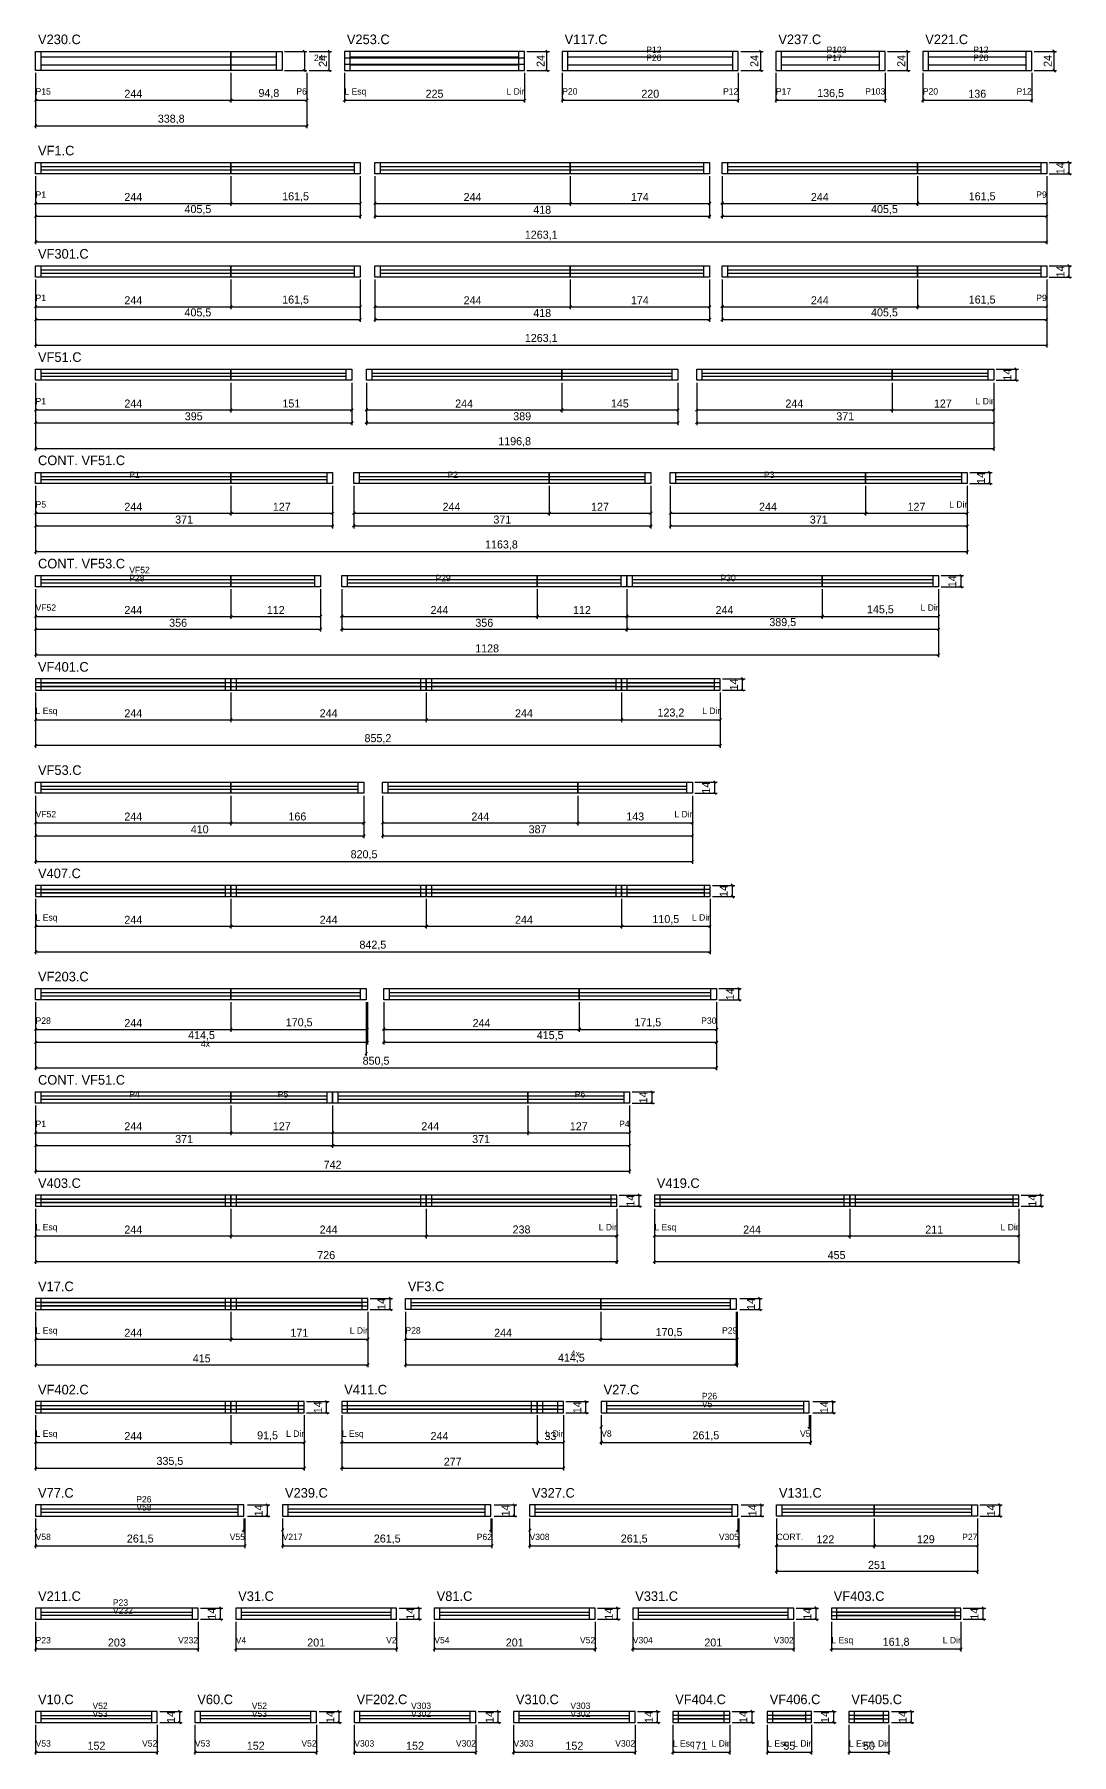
# Model space of a CAD drawing. Extents: x -13000 to 1294, y -4326 to 74.
# Drawn here: x -2 to 1294, y -4326 to -2177 of the extents above; entities that cross this region are included whole.
import ezdxf
from ezdxf.enums import TextEntityAlignment as Align

# ---------------------------------------------------------------- set-up
doc = ezdxf.new("R2010")
doc.units = 0
for name, color, linetype in [('5', 5, 'Continuous'), ('COTA', 241, 'Continuous'), ('NOMENCLATURA', 7, 'Continuous'), ('Painéis', 200, 'Continuous'), ('SARR_2.2x7', 40, 'Continuous')]:
    doc.layers.add(name, color=color, linetype=linetype)
doc.dimstyles.new('PAINEL', dxfattribs={"dimtxt": 10, "dimasz": 3, "dimexe": 3, "dimexo": 3, "dimgap": 3, "dimtad": 1, "dimblk": 'OBLIQUE', "dimblk1": 'OBLIQUE', "dimcen": 2.5, "dimclrd": 4, "dimclre": 4, "dimclrt": 240, "dimazin": 3, "dimtfac": 1, "dimtmove": 0, "dimatfit": 3})

# ---------------------------------------------------------------- blocks, each defined once
blk = doc.blocks.new('_OBLIQUE')
at = {"color": 0, "linetype": 'BYBLOCK'}
blk.add_line((-0.5, -0.5), (0.5, 0.5), dxfattribs=at)

msp = doc.modelspace()

# ---------------------------------------------------------------- linework, layer by layer
at = {"layer": 'Painéis'}
for p, q in [((244, -2222.4), (244, -2198.4)), ((311, -2198.4), (338.8, -2198.4)), ((337.3, -2199.9), (334.3, -2196.9)), ((335.8, -2198.4), (335.8, -2222.4)), ((385.8, -2206.4), (610.8, -2206.4)), ((311, -2222.4), (338.8, -2222.4)), ((334.3, -2220.9), (337.3, -2223.9)), ((385.8, -2214.4), (610.8, -2214.4)), ((244, -2351.4), (244, -2337.4)), ((667.8, -2351.4), (667.8, -2337.4)), ((1101.6, -2351.4), (1101.6, -2337.4)), ((244, -2480.4), (244, -2466.4)), ((667.8, -2480.4), (667.8, -2466.4)), ((1101.6, -2480.4), (1101.6, -2466.4)), ((244, -2609.4), (244, -2595.4)), ((657.3, -2609.4), (657.3, -2595.4)), ((1069.8, -2609.4), (1069.8, -2595.4)), ((244, -2738.4), (244, -2724.4)), ((641.5, -2738.4), (641.5, -2724.4)), ((1036.8, -2738.4), (1036.8, -2724.4)), ((244, -2867.4), (244, -2853.4)), ((626.5, -2867.4), (626.5, -2853.4)), ((982.5, -2867.4), (982.5, -2853.4)), ((0, -2987.067), (244, -2987.067)), ((244, -2987.067), (488, -2987.067)), ((488, -2987.067), (732, -2987.067)), ((732, -2987.067), (855.2, -2987.067)), ((0, -2991.733), (244, -2991.733)), ((244, -2991.733), (488, -2991.733)), ((488, -2991.733), (732, -2991.733)), ((732, -2991.733), (855.2, -2991.733)), ((244, -3125.4), (244, -3111.4)), ((677.5, -3125.4), (677.5, -3111.4)), ((0, -3245.067), (244, -3245.067)), ((244, -3245.067), (488, -3245.067)), ((488, -3245.067), (732, -3245.067)), ((732, -3245.067), (842.5, -3245.067)), ((0, -3249.733), (244, -3249.733)), ((244, -3249.733), (488, -3249.733)), ((488, -3249.733), (732, -3249.733)), ((732, -3249.733), (842.5, -3249.733)), ((244, -3383.4), (244, -3369.4)), ((679, -3383.4), (679, -3369.4)), ((413, -3386.4), (413, -3453.5)), ((411.5, -3452), (414.5, -3449)), ((244, -3512.4), (244, -3498.4)), ((615, -3512.4), (615, -3498.4)), ((0, -3632.067), (244, -3632.067)), ((244, -3632.067), (488, -3632.067)), ((488, -3632.067), (726, -3632.067)), ((773, -3632.067), (1017, -3632.067)), ((1017, -3632.067), (1228, -3632.067)), ((0, -3636.733), (244, -3636.733)), ((244, -3636.733), (488, -3636.733)), ((488, -3636.733), (726, -3636.733)), ((773, -3636.733), (1017, -3636.733)), ((1017, -3636.733), (1228, -3636.733)), ((706, -3770.4), (706, -3756.4)), ((0, -3761.067), (244, -3761.067)), ((0, -3765.733), (244, -3765.733)), ((244, -3761.067), (415, -3761.067)), ((244, -3765.733), (415, -3765.733)), ((875, -3773.4), (875, -3840.4)), ((873.5, -3838.9), (876.5, -3835.9)), ((0, -3890.067), (244, -3890.067)), ((0, -3894.733), (244, -3894.733)), ((244, -3890.067), (335.5, -3890.067)), ((244, -3894.733), (335.5, -3894.733)), ((382.5, -3890.067), (626.5, -3890.067)), ((382.5, -3894.733), (626.5, -3894.733)), ((626.5, -3890.067), (659.5, -3890.067)), ((626.5, -3894.733), (659.5, -3894.733)), ((706.5, -3902.4), (706.5, -3919.9)), ((966.5, -3902.4), (966.5, -3919.9)), ((708, -3915.4), (705, -3918.4)), ((965, -3918.4), (968, -3915.4)), ((1047.5, -4028.4), (1047.5, -4014.4)), ((0, -4031.4), (0, -4049)), ((260, -4031.4), (260, -4049)), ((308.5, -4031.4), (308.5, -4048.9)), ((568.5, -4031.4), (568.5, -4048.9)), ((617, -4031.4), (617, -4049)), ((877, -4031.4), (877, -4049)), ((1.5, -4044.5), (-1.5, -4047.5)), ((258.5, -4047.5), (261.5, -4044.5)), ((310, -4044.4), (307, -4047.4)), ((567, -4047.4), (570, -4044.4)), ((618.5, -4044.5), (615.5, -4047.5)), ((875.5, -4047.5), (878.5, -4044.5)), ((994, -4148.067), (1155.8, -4148.067)), ((994, -4152.733), (1155.8, -4152.733)), ((796, -4277.067), (867, -4277.067)), ((796, -4281.733), (867, -4281.733)), ((914, -4277.067), (969, -4277.067)), ((914, -4281.733), (969, -4281.733)), ((1016, -4277.067), (1066, -4277.067)), ((1016, -4281.733), (1066, -4281.733))]:
    msp.add_line(p, q, dxfattribs=at)
for points in [[(244, -2222.4), (0, -2222.4), (0, -2198.4), (244, -2198.4)], [(244, -2198.4), (308, -2198.4), (308, -2222.4), (244, -2222.4)], [(385.8, -2222.4), (610.8, -2222.4), (610.8, -2198.4), (385.8, -2198.4)], [(657.8, -2198.4), (657.8, -2222.4), (877.8, -2222.4), (877.8, -2198.4), (657.8, -2198.4)], [(924.8, -2198.4), (924.8, -2222.4), (1061.3, -2222.4), (1061.3, -2198.4), (924.8, -2198.4)], [(1108.3, -2198.4), (1108.3, -2222.4), (1244.3, -2222.4), (1244.3, -2198.4), (1108.3, -2198.4)], [(244, -2351.4), (0, -2351.4), (0, -2337.4), (244, -2337.4)], [(244, -2337.4), (405.5, -2337.4), (405.5, -2351.4), (244, -2351.4)], [(667.8, -2351.4), (423.8, -2351.4), (423.8, -2337.4), (667.8, -2337.4)], [(667.8, -2337.4), (841.8, -2337.4), (841.8, -2351.4), (667.8, -2351.4)], [(1101.6, -2351.4), (857.6, -2351.4), (857.6, -2337.4), (1101.6, -2337.4)], [(1101.6, -2337.4), (1263.1, -2337.4), (1263.1, -2351.4), (1101.6, -2351.4)], [(244, -2480.4), (0, -2480.4), (0, -2466.4), (244, -2466.4)], [(244, -2466.4), (405.5, -2466.4), (405.5, -2480.4), (244, -2480.4)], [(667.8, -2480.4), (423.8, -2480.4), (423.8, -2466.4), (667.8, -2466.4)], [(667.8, -2466.4), (841.8, -2466.4), (841.8, -2480.4), (667.8, -2480.4)], [(1101.6, -2480.4), (857.6, -2480.4), (857.6, -2466.4), (1101.6, -2466.4)], [(1101.6, -2466.4), (1263.1, -2466.4), (1263.1, -2480.4), (1101.6, -2480.4)], [(244, -2609.4), (0, -2609.4), (0, -2595.4), (244, -2595.4)], [(244, -2595.4), (395, -2595.4), (395, -2609.4), (244, -2609.4)], [(657.3, -2609.4), (413.3, -2609.4), (413.3, -2595.4), (657.3, -2595.4)], [(657.3, -2595.4), (802.3, -2595.4), (802.3, -2609.4), (657.3, -2609.4)], [(1069.8, -2609.4), (825.8, -2609.4), (825.8, -2595.4), (1069.8, -2595.4)], [(1069.8, -2595.4), (1196.8, -2595.4), (1196.8, -2609.4), (1069.8, -2609.4)], [(244, -2738.4), (0, -2738.4), (0, -2724.4), (244, -2724.4)], [(244, -2724.4), (371, -2724.4), (371, -2738.4), (244, -2738.4)], [(641.5, -2738.4), (397.5, -2738.4), (397.5, -2724.4), (641.5, -2724.4)], [(641.5, -2724.4), (768.5, -2724.4), (768.5, -2738.4), (641.5, -2738.4)], [(1036.8, -2738.4), (792.8, -2738.4), (792.8, -2724.4), (1036.8, -2724.4)], [(1036.8, -2724.4), (1163.8, -2724.4), (1163.8, -2738.4), (1036.8, -2738.4)], [(244, -2867.4), (0, -2867.4), (0, -2853.4), (244, -2853.4)], [(244, -2853.4), (356, -2853.4), (356, -2867.4), (244, -2867.4)], [(626.5, -2867.4), (382.5, -2867.4), (382.5, -2853.4), (626.5, -2853.4)], [(626.5, -2853.4), (738.5, -2853.4), (738.5, -2867.4), (626.5, -2867.4)], [(982.5, -2867.4), (738.5, -2867.4), (738.5, -2853.4), (982.5, -2853.4)], [(982.5, -2853.4), (1128, -2853.4), (1128, -2867.4), (982.5, -2867.4)], [(0, -2996.4), (244, -2996.4), (244, -2982.4), (0, -2982.4)], [(244, -2996.4), (488, -2996.4), (488, -2982.4), (244, -2982.4)], [(488, -2996.4), (732, -2996.4), (732, -2982.4), (488, -2982.4)], [(732, -2996.4), (855.2, -2996.4), (855.2, -2982.4), (732, -2982.4)], [(244, -3125.4), (0, -3125.4), (0, -3111.4), (244, -3111.4)], [(244, -3111.4), (410, -3111.4), (410, -3125.4), (244, -3125.4)], [(677.5, -3125.4), (433.5, -3125.4), (433.5, -3111.4), (677.5, -3111.4)], [(677.5, -3111.4), (820.5, -3111.4), (820.5, -3125.4), (677.5, -3125.4)], [(0, -3254.4), (244, -3254.4), (244, -3240.4), (0, -3240.4)], [(244, -3254.4), (488, -3254.4), (488, -3240.4), (244, -3240.4)], [(488, -3254.4), (732, -3254.4), (732, -3240.4), (488, -3240.4)], [(732, -3254.4), (842.5, -3254.4), (842.5, -3240.4), (732, -3240.4)], [(244, -3383.4), (0, -3383.4), (0, -3369.4), (244, -3369.4)], [(244, -3369.4), (413, -3369.4), (413, -3383.4), (244, -3383.4)], [(679, -3383.4), (435, -3383.4), (435, -3369.4), (679, -3369.4)], [(679, -3369.4), (850.5, -3369.4), (850.5, -3383.4), (679, -3383.4)], [(244, -3512.4), (0, -3512.4), (0, -3498.4), (244, -3498.4)], [(244, -3498.4), (371, -3498.4), (371, -3512.4), (244, -3512.4)], [(615, -3512.4), (371, -3512.4), (371, -3498.4), (615, -3498.4)], [(615, -3498.4), (742, -3498.4), (742, -3512.4), (615, -3512.4)], [(0, -3641.4), (244, -3641.4), (244, -3627.4), (0, -3627.4)], [(244, -3641.4), (488, -3641.4), (488, -3627.4), (244, -3627.4)], [(488, -3641.4), (726, -3641.4), (726, -3627.4), (488, -3627.4)], [(773, -3641.4), (1017, -3641.4), (1017, -3627.4), (773, -3627.4)], [(1017, -3641.4), (1228, -3641.4), (1228, -3627.4), (1017, -3627.4)], [(0, -3770.4), (244, -3770.4), (244, -3756.4), (0, -3756.4)], [(244, -3770.4), (415, -3770.4), (415, -3756.4), (244, -3756.4)], [(706, -3770.4), (462, -3770.4), (462, -3756.4), (706, -3756.4)], [(706, -3756.4), (875, -3756.4), (875, -3770.4), (706, -3770.4)], [(0, -3899.4), (244, -3899.4), (244, -3885.4), (0, -3885.4)], [(244, -3899.4), (335.5, -3899.4), (335.5, -3885.4), (244, -3885.4)], [(382.5, -3899.4), (626.5, -3899.4), (626.5, -3885.4), (382.5, -3885.4)], [(626.5, -3899.4), (659.5, -3899.4), (659.5, -3885.4), (626.5, -3885.4)], [(706.5, -3885.4), (706.5, -3899.4), (966.5, -3899.4), (966.5, -3885.4), (706.5, -3885.4)], [(0, -4014.4), (0, -4028.4), (260, -4028.4), (260, -4014.4), (0, -4014.4)], [(308.5, -4014.4), (308.5, -4028.4), (568.5, -4028.4), (568.5, -4014.4), (308.5, -4014.4)], [(617, -4014.4), (617, -4028.4), (877, -4028.4), (877, -4014.4), (617, -4014.4)], [(1047.5, -4028.4), (925.5, -4028.4), (925.5, -4014.4), (1047.5, -4014.4)], [(1047.5, -4014.4), (1176.5, -4014.4), (1176.5, -4028.4), (1047.5, -4028.4)], [(0, -4143.4), (0, -4157.4), (203, -4157.4), (203, -4143.4), (0, -4143.4)], [(250, -4143.4), (250, -4157.4), (451, -4157.4), (451, -4143.4), (250, -4143.4)], [(498, -4143.4), (498, -4157.4), (699, -4157.4), (699, -4143.4), (498, -4143.4)], [(746, -4143.4), (746, -4157.4), (947, -4157.4), (947, -4143.4), (746, -4143.4)], [(994, -4157.4), (1155.8, -4157.4), (1155.8, -4143.4), (994, -4143.4)], [(0, -4272.4), (0, -4286.4), (152, -4286.4), (152, -4272.4), (0, -4272.4)], [(199, -4272.4), (199, -4286.4), (351, -4286.4), (351, -4272.4), (199, -4272.4)], [(398, -4272.4), (398, -4286.4), (550, -4286.4), (550, -4272.4), (398, -4272.4)], [(597, -4272.4), (597, -4286.4), (749, -4286.4), (749, -4272.4), (597, -4272.4)], [(796, -4286.4), (867, -4286.4), (867, -4272.4), (796, -4272.4)], [(914, -4286.4), (969, -4286.4), (969, -4272.4), (914, -4272.4)], [(1016, -4286.4), (1066, -4286.4), (1066, -4272.4), (1016, -4272.4)]]:
    msp.add_lwpolyline(points, close=True, dxfattribs=at)
at = {"layer": 'SARR_2.2x7'}
for p, q in [((7, -2222.4), (7, -2198.4)), ((7, -2205.4), (301, -2205.4)), ((301, -2222.4), (301, -2198.4)), ((392.8, -2222.4), (392.8, -2198.4)), ((392.8, -2205.4), (603.8, -2205.4)), ((603.8, -2222.4), (603.8, -2198.4)), ((664.8, -2222.4), (664.8, -2198.4)), ((664.8, -2205.4), (870.8, -2205.4)), ((870.8, -2222.4), (870.8, -2198.4)), ((931.8, -2222.4), (931.8, -2198.4)), ((931.8, -2205.4), (1054.3, -2205.4)), ((1054.3, -2222.4), (1054.3, -2198.4)), ((1115.3, -2222.4), (1115.3, -2198.4)), ((1115.3, -2205.4), (1237.3, -2205.4)), ((1237.3, -2222.4), (1237.3, -2198.4)), ((7, -2215.4), (301, -2215.4)), ((392.8, -2215.4), (603.8, -2215.4)), ((664.8, -2215.4), (870.8, -2215.4)), ((931.8, -2215.4), (1054.3, -2215.4)), ((1115.3, -2215.4), (1237.3, -2215.4)), ((7, -2351.4), (7, -2337.4)), ((7, -2342.4), (398.5, -2342.4)), ((398.5, -2351.4), (398.5, -2337.4)), ((430.8, -2351.4), (430.8, -2337.4)), ((430.8, -2342.4), (834.8, -2342.4)), ((834.8, -2351.4), (834.8, -2337.4)), ((864.6, -2351.4), (864.6, -2337.4)), ((864.6, -2342.4), (1256.1, -2342.4)), ((1256.1, -2351.4), (1256.1, -2337.4)), ((7, -2346.4), (398.5, -2346.4)), ((430.8, -2346.4), (834.8, -2346.4)), ((864.6, -2346.4), (1256.1, -2346.4)), ((7, -2480.4), (7, -2466.4)), ((7, -2471.4), (398.5, -2471.4)), ((398.5, -2480.4), (398.5, -2466.4)), ((430.8, -2480.4), (430.8, -2466.4)), ((430.8, -2471.4), (834.8, -2471.4)), ((834.8, -2480.4), (834.8, -2466.4)), ((864.6, -2480.4), (864.6, -2466.4)), ((864.6, -2471.4), (1256.1, -2471.4)), ((1256.1, -2480.4), (1256.1, -2466.4)), ((7, -2475.4), (398.5, -2475.4)), ((430.8, -2475.4), (834.8, -2475.4)), ((864.6, -2475.4), (1256.1, -2475.4)), ((7, -2609.4), (7, -2595.4)), ((7, -2600.4), (388, -2600.4)), ((388, -2609.4), (388, -2595.4)), ((420.3, -2609.4), (420.3, -2595.4)), ((420.3, -2600.4), (795.3, -2600.4)), ((795.3, -2609.4), (795.3, -2595.4)), ((832.8, -2609.4), (832.8, -2595.4)), ((832.8, -2600.4), (1189.8, -2600.4)), ((1189.8, -2609.4), (1189.8, -2595.4)), ((7, -2604.4), (388, -2604.4)), ((420.3, -2604.4), (795.3, -2604.4)), ((832.8, -2604.4), (1189.8, -2604.4)), ((7, -2738.4), (7, -2724.4)), ((7, -2729.4), (364, -2729.4)), ((364, -2738.4), (364, -2724.4)), ((404.5, -2738.4), (404.5, -2724.4)), ((404.5, -2729.4), (761.5, -2729.4)), ((761.5, -2738.4), (761.5, -2724.4)), ((799.8, -2738.4), (799.8, -2724.4)), ((799.8, -2729.4), (1156.8, -2729.4)), ((1156.8, -2738.4), (1156.8, -2724.4)), ((7, -2733.4), (364, -2733.4)), ((404.5, -2733.4), (761.5, -2733.4)), ((799.8, -2733.4), (1156.8, -2733.4)), ((7, -2867.4), (7, -2853.4)), ((7, -2858.4), (349, -2858.4)), ((349, -2867.4), (349, -2853.4)), ((389.5, -2867.4), (389.5, -2853.4)), ((389.5, -2858.4), (731.5, -2858.4)), ((731.5, -2867.4), (731.5, -2853.4)), ((745.5, -2867.4), (745.5, -2853.4)), ((745.5, -2858.4), (1121, -2858.4)), ((1121, -2867.4), (1121, -2853.4)), ((7, -2862.4), (349, -2862.4)), ((389.5, -2862.4), (731.5, -2862.4)), ((745.5, -2862.4), (1121, -2862.4)), ((7, -2996.4), (7, -2982.4)), ((237, -2996.4), (237, -2982.4)), ((251, -2996.4), (251, -2982.4)), ((481, -2996.4), (481, -2982.4)), ((495, -2996.4), (495, -2982.4)), ((725, -2996.4), (725, -2982.4)), ((739, -2996.4), (739, -2982.4)), ((848.2, -2996.4), (848.2, -2982.4)), ((7, -2987.4), (237, -2987.4)), ((7, -2991.4), (237, -2991.4)), ((251, -2987.4), (481, -2987.4)), ((251, -2991.4), (481, -2991.4)), ((495, -2987.4), (725, -2987.4)), ((495, -2991.4), (725, -2991.4)), ((739, -2987.4), (848.2, -2987.4)), ((739, -2991.4), (848.2, -2991.4)), ((7, -3125.4), (7, -3111.4)), ((403, -3125.4), (403, -3111.4)), ((440.5, -3125.4), (440.5, -3111.4)), ((813.5, -3125.4), (813.5, -3111.4)), ((7, -3116.4), (403, -3116.4)), ((7, -3120.4), (403, -3120.4)), ((440.5, -3116.4), (813.5, -3116.4)), ((440.5, -3120.4), (813.5, -3120.4)), ((7, -3254.4), (7, -3240.4)), ((237, -3254.4), (237, -3240.4)), ((251, -3254.4), (251, -3240.4)), ((481, -3254.4), (481, -3240.4)), ((495, -3254.4), (495, -3240.4)), ((725, -3254.4), (725, -3240.4)), ((739, -3254.4), (739, -3240.4)), ((835.5, -3254.4), (835.5, -3240.4)), ((7, -3245.4), (237, -3245.4)), ((7, -3249.4), (237, -3249.4)), ((251, -3245.4), (481, -3245.4)), ((251, -3249.4), (481, -3249.4)), ((495, -3245.4), (725, -3245.4)), ((495, -3249.4), (725, -3249.4)), ((739, -3245.4), (835.5, -3245.4)), ((739, -3249.4), (835.5, -3249.4)), ((7, -3383.4), (7, -3369.4)), ((406, -3383.4), (406, -3369.4)), ((442, -3383.4), (442, -3369.4)), ((843.5, -3383.4), (843.5, -3369.4)), ((7, -3374.4), (406, -3374.4)), ((7, -3378.4), (406, -3378.4)), ((442, -3374.4), (843.5, -3374.4)), ((442, -3378.4), (843.5, -3378.4)), ((7, -3512.4), (7, -3498.4)), ((364, -3512.4), (364, -3498.4)), ((378, -3512.4), (378, -3498.4)), ((735, -3512.4), (735, -3498.4)), ((7, -3503.4), (364, -3503.4)), ((7, -3507.4), (364, -3507.4)), ((378, -3503.4), (735, -3503.4)), ((378, -3507.4), (735, -3507.4)), ((7, -3641.4), (7, -3627.4)), ((237, -3641.4), (237, -3627.4)), ((251, -3641.4), (251, -3627.4)), ((481, -3641.4), (481, -3627.4)), ((495, -3641.4), (495, -3627.4)), ((719, -3641.4), (719, -3627.4)), ((780, -3641.4), (780, -3627.4)), ((1010, -3641.4), (1010, -3627.4)), ((1024, -3641.4), (1024, -3627.4)), ((1221, -3641.4), (1221, -3627.4)), ((7, -3632.4), (237, -3632.4)), ((7, -3636.4), (237, -3636.4)), ((251, -3632.4), (481, -3632.4)), ((251, -3636.4), (481, -3636.4)), ((495, -3632.4), (719, -3632.4)), ((495, -3636.4), (719, -3636.4)), ((780, -3632.4), (1010, -3632.4)), ((780, -3636.4), (1010, -3636.4)), ((1024, -3632.4), (1221, -3632.4)), ((1024, -3636.4), (1221, -3636.4)), ((7, -3770.4), (7, -3756.4)), ((237, -3770.4), (237, -3756.4)), ((251, -3770.4), (251, -3756.4)), ((408, -3770.4), (408, -3756.4)), ((469, -3770.4), (469, -3756.4)), ((868, -3770.4), (868, -3756.4)), ((7, -3761.4), (237, -3761.4)), ((7, -3765.4), (237, -3765.4)), ((251, -3761.4), (408, -3761.4)), ((251, -3765.4), (408, -3765.4)), ((469, -3761.4), (868, -3761.4)), ((469, -3765.4), (868, -3765.4)), ((7, -3899.4), (7, -3885.4)), ((237, -3899.4), (237, -3885.4)), ((251, -3899.4), (251, -3885.4)), ((328.5, -3899.4), (328.5, -3885.4)), ((389.5, -3899.4), (389.5, -3885.4)), ((619.5, -3899.4), (619.5, -3885.4)), ((633.5, -3899.4), (633.5, -3885.4)), ((652.5, -3899.4), (652.5, -3885.4)), ((713.5, -3899.4), (713.5, -3885.4)), ((959.5, -3899.4), (959.5, -3885.4)), ((7, -3890.4), (237, -3890.4)), ((7, -3894.4), (237, -3894.4)), ((251, -3890.4), (328.5, -3890.4)), ((251, -3894.4), (328.5, -3894.4)), ((389.5, -3890.4), (619.5, -3890.4)), ((389.5, -3894.4), (619.5, -3894.4)), ((633.5, -3890.4), (652.5, -3890.4)), ((633.5, -3894.4), (652.5, -3894.4)), ((713.5, -3890.4), (959.5, -3890.4)), ((713.5, -3894.4), (959.5, -3894.4)), ((7, -4028.4), (7, -4014.4)), ((253, -4028.4), (253, -4014.4)), ((315.5, -4028.4), (315.5, -4014.4)), ((561.5, -4028.4), (561.5, -4014.4)), ((624, -4028.4), (624, -4014.4)), ((870, -4028.4), (870, -4014.4)), ((932.5, -4028.4), (932.5, -4014.4)), ((1169.5, -4028.4), (1169.5, -4014.4)), ((7, -4019.4), (253, -4019.4)), ((7, -4023.4), (253, -4023.4)), ((315.5, -4019.4), (561.5, -4019.4)), ((315.5, -4023.4), (561.5, -4023.4)), ((624, -4019.4), (870, -4019.4)), ((624, -4023.4), (870, -4023.4)), ((932.5, -4019.4), (1169.5, -4019.4)), ((932.5, -4023.4), (1169.5, -4023.4)), ((7, -4157.4), (7, -4143.4)), ((196, -4157.4), (196, -4143.4)), ((257, -4157.4), (257, -4143.4)), ((444, -4157.4), (444, -4143.4)), ((505, -4157.4), (505, -4143.4)), ((692, -4157.4), (692, -4143.4)), ((753, -4157.4), (753, -4143.4)), ((940, -4157.4), (940, -4143.4)), ((1001, -4157.4), (1001, -4143.4)), ((1148.8, -4157.4), (1148.8, -4143.4)), ((7, -4148.4), (196, -4148.4)), ((7, -4152.4), (196, -4152.4)), ((257, -4148.4), (444, -4148.4)), ((257, -4152.4), (444, -4152.4)), ((505, -4148.4), (692, -4148.4)), ((505, -4152.4), (692, -4152.4)), ((753, -4148.4), (940, -4148.4)), ((753, -4152.4), (940, -4152.4)), ((1001, -4148.4), (1148.8, -4148.4)), ((1001, -4152.4), (1148.8, -4152.4)), ((7, -4286.4), (7, -4272.4)), ((145, -4286.4), (145, -4272.4)), ((206, -4286.4), (206, -4272.4)), ((344, -4286.4), (344, -4272.4)), ((405, -4286.4), (405, -4272.4)), ((543, -4286.4), (543, -4272.4)), ((604, -4286.4), (604, -4272.4)), ((742, -4286.4), (742, -4272.4)), ((803, -4286.4), (803, -4272.4)), ((860, -4286.4), (860, -4272.4)), ((921, -4286.4), (921, -4272.4)), ((962, -4286.4), (962, -4272.4)), ((1023, -4286.4), (1023, -4272.4)), ((1059, -4286.4), (1059, -4272.4)), ((7, -4277.4), (145, -4277.4)), ((7, -4281.4), (145, -4281.4)), ((206, -4277.4), (344, -4277.4)), ((206, -4281.4), (344, -4281.4)), ((405, -4277.4), (543, -4277.4)), ((405, -4281.4), (543, -4281.4)), ((604, -4277.4), (742, -4277.4)), ((604, -4281.4), (742, -4281.4)), ((803, -4277.4), (860, -4277.4)), ((803, -4281.4), (860, -4281.4)), ((921, -4277.4), (962, -4277.4)), ((921, -4281.4), (962, -4281.4)), ((1023, -4277.4), (1059, -4277.4)), ((1023, -4281.4), (1059, -4281.4))]:
    msp.add_line(p, q, dxfattribs=at)

# ---------------------------------------------------------------- texts
at = {"layer": '5'}
for s, p in [('P12', (762.8, -2200.4)), ('P20', (762.8, -2210.4)), ('P103', (988.05, -2200.4)), ('P17', (988.05, -2210.4)), ('P12', (1171.3, -2200.4)), ('P20', (1171.3, -2210.4)), ('P15', (0, -2252.4)), ('L Esq', (385.8, -2252.4)), ('P20', (657.8, -2252.4)), ('P17', (924.8, -2252.4)), ('P20', (1108.3, -2252.4)), ('P1', (0, -2381.4)), ('P1', (0, -2510.4)), ('P1', (0, -2639.4)), ('P1', (117, -2731.4)), ('P2', (514.5, -2731.4)), ('P3', (909.8, -2731.4)), ('P5', (0, -2768.4)), ('VF52', (117, -2850.4)), ('P28', (117, -2860.4)), ('P29', (499.5, -2860.4)), ('P30', (855.5, -2860.4)), ('VF52', (0, -2897.4)), ('L Esq', (0, -3026.4)), ('VF52', (0, -3155.4)), ('L Esq', (0, -3284.4)), ('P28', (0, -3413.4)), ('P4', (117, -3505.4)), ('P5', (302.5, -3505.4)), ('P6', (673.5, -3505.4)), ('P1', (0, -3542.4)), ('L Esq', (0, -3671.4)), ('L Esq', (773, -3671.4)), ('L Esq', (0, -3800.4)), ('P28', (462, -3800.4)), ('V5', (832.25, -3892.4)), ('P26', (832.25, -3882.4)), ('L Esq', (0, -3929.4)), ('L Esq', (382.5, -3929.4)), ('V8', (706.5, -3929.4)), ('V58', (125.75, -4021.4)), ('P26', (125.75, -4011.4)), ('V58', (0, -4058.4)), ('V217', (308.5, -4058.4)), ('V308', (617, -4058.4)), ('CORT.', (925.5, -4058.4)), ('V232', (96.5, -4150.4)), ('P23', (96.5, -4140.4)), ('P23', (0, -4187.4)), ('V4', (250, -4187.4)), ('V54', (498, -4187.4)), ('V304', (746, -4187.4)), ('L Esq', (994, -4187.4)), ('V52', (71, -4269.4)), ('V53', (71, -4279.4)), ('V52', (270, -4269.4)), ('V53', (270, -4279.4)), ('V303', (469, -4269.4)), ('V302', (469, -4279.4)), ('V303', (668, -4269.4)), ('V302', (668, -4279.4)), ('V53', (0, -4316.4)), ('V53', (199, -4316.4)), ('V303', (398, -4316.4)), ('V303', (597, -4316.4)), ('L Esq', (796, -4316.4)), ('L Esq', (914, -4316.4)), ('L Esq', (1016, -4316.4))]:
    msp.add_text(s, height=8, dxfattribs=at).set_placement(p)
for s, p in [('P6', (338.8, -2252.4)), ('L Dir', (610.8, -2252.4)), ('P12', (877.8, -2252.4)), ('P103', (1061.3, -2252.4)), ('P12', (1244.3, -2252.4)), ('P9', (1263.1, -2381.4)), ('P9', (1263.1, -2510.4)), ('L Dir', (1196.8, -2639.4)), ('L Dir', (1163.8, -2768.4)), ('L Dir', (1128, -2897.4)), ('L Dir', (855.2, -3026.4)), ('L Dir', (820.5, -3155.4)), ('L Dir', (842.5, -3284.4)), ('P30', (850.5, -3413.4)), ('P4', (742, -3542.4)), ('L Dir', (726, -3671.4)), ('L Dir', (1228, -3671.4)), ('L Dir', (415, -3800.4)), ('P29', (876.5, -3800.4)), ('L Dir', (335.5, -3929.4)), ('L Dir', (659.5, -3929.4)), ('V5', (968, -3929.4)), ('V55', (261.5, -4058.4)), ('P62', (570, -4058.4)), ('V305', (878.5, -4058.4)), ('P27', (1176.5, -4058.4)), ('V232', (203, -4187.4)), ('V2', (451, -4187.4)), ('V52', (699, -4187.4)), ('V302', (947, -4187.4)), ('L Dir', (1155.8, -4187.4)), ('V52', (152, -4316.4)), ('V52', (351, -4316.4)), ('V302', (550, -4316.4)), ('V302', (749, -4316.4)), ('L Dir', (867, -4316.4)), ('L Dir', (969, -4316.4)), ('L Dir', (1066, -4316.4))]:
    msp.add_text(s, height=8, dxfattribs=at).set_placement(p, align=Align.RIGHT)
at = {"layer": 'NOMENCLATURA'}
for s, p in [('V230.C', (3, -2189.4)), ('V253.C', (388.8, -2189.4)), ('V117.C', (660.8, -2189.4)), ('V237.C', (927.8, -2189.4)), ('V221.C', (1111.3, -2189.4)), ('VF1.C', (3, -2328.4)), ('VF301.C', (3, -2457.4)), ('VF51.C', (3, -2586.4)), ('CONT. VF51.C', (3, -2715.4)), ('CONT. VF53.C', (3, -2844.4)), ('VF401.C', (3, -2973.4)), ('VF53.C', (3, -3102.4)), ('V407.C', (3, -3231.4)), ('VF203.C', (3, -3360.4)), ('CONT. VF51.C', (3, -3489.4)), ('V403.C', (3, -3618.4)), ('V419.C', (776, -3618.4)), ('V17.C', (3, -3747.4)), ('VF3.C', (465, -3747.4)), ('VF402.C', (3, -3876.4)), ('V411.C', (385.5, -3876.4)), ('V27.C', (709.5, -3876.4)), ('V77.C', (3, -4005.4)), ('V239.C', (311.5, -4005.4)), ('V327.C', (620, -4005.4)), ('V131.C', (928.5, -4005.4)), ('V211.C', (3, -4134.4)), ('V31.C', (253, -4134.4)), ('V81.C', (501, -4134.4)), ('V331.C', (749, -4134.4)), ('VF403.C', (997, -4134.4)), ('V10.C', (3, -4263.4)), ('V60.C', (202, -4263.4)), ('VF202.C', (401, -4263.4)), ('V310.C', (600, -4263.4)), ('VF404.C', (799, -4263.4)), ('VF406.C', (917, -4263.4)), ('VF405.C', (1019, -4263.4))]:
    msp.add_text(s, height=12, dxfattribs=at).set_placement(p)
at = {"layer": 'Painéis'}
for s, p in [('24', (347.8, -2210.4)), ('4x', (206.5, -3442.4)), ('4x', (668.5, -3829.4))]:
    msp.add_text(s, height=8, dxfattribs=at).set_placement(p)

# ---------------------------------------------------------------- dimensions: what is measured, and where the dimension line sits
at = {"layer": 'COTA'}
for base, p1, p2 in [((366.8, -2222.4), (338.8, -2222.4), (338.8, -2198.4)), ((638.8, -2222.4), (610.8, -2222.4), (610.8, -2198.4)), ((905.8, -2222.4), (877.8, -2222.4), (877.8, -2198.4)), ((1089.3, -2222.4), (1061.3, -2222.4), (1061.3, -2198.4)), ((1272.3, -2222.4), (1244.3, -2222.4), (1244.3, -2198.4)), ((1291.1, -2351.4), (1263.1, -2351.4), (1263.1, -2337.4)), ((1291.1, -2480.4), (1263.1, -2480.4), (1263.1, -2466.4)), ((1224.8, -2609.4), (1196.8, -2609.4), (1196.8, -2595.4)), ((1191.8, -2738.4), (1163.8, -2738.4), (1163.8, -2724.4)), ((1156, -2867.4), (1128, -2867.4), (1128, -2853.4)), ((883.2, -2996.4), (855.2, -2996.4), (855.2, -2982.4)), ((848.5, -3125.4), (820.5, -3125.4), (820.5, -3111.4)), ((870.5, -3254.4), (842.5, -3254.4), (842.5, -3240.4)), ((878.5, -3383.4), (850.5, -3383.4), (850.5, -3369.4)), ((770, -3512.4), (742, -3512.4), (742, -3498.4)), ((754, -3641.4), (726, -3641.4), (726, -3627.4)), ((1256, -3641.4), (1228, -3641.4), (1228, -3627.4)), ((443, -3770.4), (415, -3770.4), (415, -3756.4)), ((904.5, -3770.4), (876.5, -3770.4), (876.5, -3756.4)), ((363.5, -3899.4), (335.5, -3899.4), (335.5, -3885.4)), ((687.5, -3899.4), (659.5, -3899.4), (659.5, -3885.4)), ((996, -3899.4), (968, -3899.4), (968, -3885.4)), ((289.5, -4028.4), (261.5, -4028.4), (261.5, -4014.4)), ((598, -4028.4), (570, -4028.4), (570, -4014.4)), ((906.5, -4028.4), (878.5, -4028.4), (878.5, -4014.4)), ((1204.5, -4028.4), (1176.5, -4028.4), (1176.5, -4014.4)), ((231, -4157.4), (203, -4157.4), (203, -4143.4)), ((479, -4157.4), (451, -4157.4), (451, -4143.4)), ((727, -4157.4), (699, -4157.4), (699, -4143.4)), ((975, -4157.4), (947, -4157.4), (947, -4143.4)), ((1183.8, -4157.4), (1155.8, -4157.4), (1155.8, -4143.4)), ((180, -4286.4), (152, -4286.4), (152, -4272.4)), ((379, -4286.4), (351, -4286.4), (351, -4272.4)), ((578, -4286.4), (550, -4286.4), (550, -4272.4)), ((777, -4286.4), (749, -4286.4), (749, -4272.4)), ((895, -4286.4), (867, -4286.4), (867, -4272.4)), ((997, -4286.4), (969, -4286.4), (969, -4272.4)), ((1094, -4286.4), (1066, -4286.4), (1066, -4272.4))]:
    msp.add_linear_dim(base=base, p1=p1, p2=p2, angle=90, dimstyle='PAINEL', dxfattribs=at).render()
for base, p1, p2 in [((0, -2259.4), (0, -2222.4), (244, -2222.4)), ((0, -2291.4), (0, -2222.4), (338.8, -2222.4)), ((244, -2259.4), (244, -2222.4), (338.8, -2222.4)), ((385.8, -2259.4), (385.8, -2222.4), (610.8, -2222.4)), ((657.8, -2259.4), (657.8, -2222.4), (877.8, -2222.4)), ((924.8, -2259.4), (924.8, -2222.4), (1061.3, -2222.4)), ((1108.3, -2259.4), (1108.3, -2222.4), (1244.3, -2222.4)), ((0, -2388.4), (0, -2351.4), (244, -2351.4)), ((0, -2404.4), (0, -2351.4), (405.5, -2351.4)), ((0, -2436.4), (0, -2351.4), (1263.1, -2351.4)), ((244, -2388.4), (244, -2351.4), (405.5, -2351.4)), ((423.8, -2388.4), (423.8, -2351.4), (667.8, -2351.4)), ((423.8, -2404.4), (423.8, -2351.4), (841.8, -2351.4)), ((667.8, -2388.4), (667.8, -2351.4), (841.8, -2351.4)), ((857.6, -2388.4), (857.6, -2351.4), (1101.6, -2351.4)), ((857.6, -2404.4), (857.6, -2351.4), (1263.1, -2351.4)), ((1101.6, -2388.4), (1101.6, -2351.4), (1263.1, -2351.4)), ((0, -2517.4), (0, -2480.4), (244, -2480.4)), ((0, -2533.4), (0, -2480.4), (405.5, -2480.4)), ((0, -2565.4), (0, -2480.4), (1263.1, -2480.4)), ((244, -2517.4), (244, -2480.4), (405.5, -2480.4)), ((423.8, -2517.4), (423.8, -2480.4), (667.8, -2480.4)), ((423.8, -2533.4), (423.8, -2480.4), (841.8, -2480.4)), ((667.8, -2517.4), (667.8, -2480.4), (841.8, -2480.4)), ((857.6, -2517.4), (857.6, -2480.4), (1101.6, -2480.4)), ((857.6, -2533.4), (857.6, -2480.4), (1263.1, -2480.4)), ((1101.6, -2517.4), (1101.6, -2480.4), (1263.1, -2480.4)), ((0, -2646.4), (0, -2609.4), (244, -2609.4)), ((0, -2662.4), (0, -2609.4), (395, -2609.4)), ((0, -2694.4), (0, -2609.4), (1196.8, -2609.4)), ((244, -2646.4), (244, -2609.4), (395, -2609.4)), ((413.3, -2646.4), (413.3, -2609.4), (657.3, -2609.4)), ((413.3, -2662.4), (413.3, -2609.4), (802.3, -2609.4)), ((657.3, -2646.4), (657.3, -2609.4), (802.3, -2609.4)), ((825.8, -2646.4), (825.8, -2609.4), (1069.8, -2609.4)), ((825.8, -2662.4), (825.8, -2609.4), (1196.8, -2609.4)), ((1069.8, -2646.4), (1069.8, -2609.4), (1196.8, -2609.4)), ((0, -2775.4), (0, -2738.4), (244, -2738.4)), ((0, -2791.4), (0, -2738.4), (371, -2738.4)), ((0, -2823.4), (0, -2738.4), (1163.8, -2738.4)), ((244, -2775.4), (244, -2738.4), (371, -2738.4)), ((397.5, -2775.4), (397.5, -2738.4), (641.5, -2738.4)), ((397.5, -2791.4), (397.5, -2738.4), (768.5, -2738.4)), ((641.5, -2775.4), (641.5, -2738.4), (768.5, -2738.4)), ((792.8, -2775.4), (792.8, -2738.4), (1036.8, -2738.4)), ((792.8, -2791.4), (792.8, -2738.4), (1163.8, -2738.4)), ((1036.8, -2775.4), (1036.8, -2738.4), (1163.8, -2738.4)), ((0, -2904.4), (0, -2867.4), (244, -2867.4)), ((0, -2920.4), (0, -2867.4), (356, -2867.4)), ((0, -2952.4), (0, -2867.4), (1128, -2867.4)), ((244, -2904.4), (244, -2867.4), (356, -2867.4)), ((382.5, -2904.4), (382.5, -2867.4), (626.5, -2867.4)), ((382.5, -2920.4), (382.5, -2867.4), (738.5, -2867.4)), ((626.5, -2904.4), (626.5, -2867.4), (738.5, -2867.4)), ((738.5, -2904.4), (738.5, -2867.4), (982.5, -2867.4)), ((738.5, -2920.4), (738.5, -2867.4), (1128, -2867.4)), ((982.5, -2904.4), (982.5, -2867.4), (1128, -2867.4)), ((0, -3033.4), (0, -2996.4), (244, -2996.4)), ((0, -3065.4), (0, -2996.4), (855.2, -2996.4)), ((244, -3033.4), (244, -2996.4), (488, -2996.4)), ((488, -3033.4), (488, -2996.4), (732, -2996.4)), ((732, -3033.4), (732, -2996.4), (855.2, -2996.4)), ((0, -3162.4), (0, -3125.4), (244, -3125.4)), ((0, -3178.4), (0, -3125.4), (410, -3125.4)), ((0, -3210.4), (0, -3125.4), (820.5, -3125.4)), ((244, -3162.4), (244, -3125.4), (410, -3125.4)), ((433.5, -3162.4), (433.5, -3125.4), (677.5, -3125.4)), ((433.5, -3178.4), (433.5, -3125.4), (820.5, -3125.4)), ((677.5, -3162.4), (677.5, -3125.4), (820.5, -3125.4)), ((0, -3291.4), (0, -3254.4), (244, -3254.4)), ((0, -3323.4), (0, -3254.4), (842.5, -3254.4)), ((244, -3291.4), (244, -3254.4), (488, -3254.4)), ((488, -3291.4), (488, -3254.4), (732, -3254.4)), ((732, -3291.4), (732, -3254.4), (842.5, -3254.4)), ((0, -3420.4), (0, -3383.4), (244, -3383.4)), ((0, -3436.4), (0, -3383.4), (414.5, -3383.4)), ((0, -3468.4), (0, -3383.4), (850.5, -3383.4)), ((244, -3420.4), (244, -3383.4), (414.5, -3383.4)), ((435, -3420.4), (435, -3383.4), (679, -3383.4)), ((435, -3436.4), (435, -3383.4), (850.5, -3383.4)), ((679, -3420.4), (679, -3383.4), (850.5, -3383.4)), ((0, -3549.4), (0, -3512.4), (244, -3512.4)), ((0, -3565.4), (0, -3512.4), (371, -3512.4)), ((0, -3597.4), (0, -3512.4), (742, -3512.4)), ((244, -3549.4), (244, -3512.4), (371, -3512.4)), ((371, -3549.4), (371, -3512.4), (615, -3512.4)), ((371, -3565.4), (371, -3512.4), (742, -3512.4)), ((615, -3549.4), (615, -3512.4), (742, -3512.4)), ((0, -3678.4), (0, -3641.4), (244, -3641.4)), ((0, -3710.4), (0, -3641.4), (726, -3641.4)), ((244, -3678.4), (244, -3641.4), (488, -3641.4)), ((488, -3678.4), (488, -3641.4), (726, -3641.4)), ((773, -3678.4), (773, -3641.4), (1017, -3641.4)), ((773, -3710.4), (773, -3641.4), (1228, -3641.4)), ((1017, -3678.4), (1017, -3641.4), (1228, -3641.4)), ((0, -3807.4), (0, -3770.4), (244, -3770.4)), ((0, -3839.4), (0, -3770.4), (415, -3770.4)), ((244, -3807.4), (244, -3770.4), (415, -3770.4)), ((462, -3807.4), (462, -3770.4), (706, -3770.4)), ((462, -3839.4), (462, -3770.4), (876.5, -3770.4)), ((706, -3807.4), (706, -3770.4), (876.5, -3770.4)), ((0, -3936.4), (0, -3899.4), (244, -3899.4)), ((0, -3968.4), (0, -3899.4), (335.5, -3899.4)), ((244, -3936.4), (244, -3899.4), (335.5, -3899.4)), ((382.5, -3936.4), (382.5, -3899.4), (626.5, -3899.4)), ((382.5, -3968.4), (382.5, -3899.4), (659.5, -3899.4)), ((626.5, -3936.4), (626.5, -3899.4), (659.5, -3899.4)), ((706.5, -3936.4), (706.5, -3899.4), (968, -3899.4)), ((0, -4065.4), (0, -4028.4), (261.5, -4028.4)), ((308.5, -4065.4), (308.5, -4028.4), (570, -4028.4)), ((617, -4065.4), (617, -4028.4), (878.5, -4028.4)), ((925.5, -4065.4), (925.5, -4028.4), (1047.5, -4028.4)), ((925.5, -4097.4), (925.5, -4028.4), (1176.5, -4028.4)), ((1047.5, -4065.4), (1047.5, -4028.4), (1176.5, -4028.4)), ((0, -4194.4), (0, -4157.4), (203, -4157.4)), ((250, -4194.4), (250, -4157.4), (451, -4157.4)), ((498, -4194.4), (498, -4157.4), (699, -4157.4)), ((746, -4194.4), (746, -4157.4), (947, -4157.4)), ((994, -4194.4), (994, -4157.4), (1155.8, -4157.4)), ((0, -4323.4), (0, -4286.4), (152, -4286.4)), ((199, -4323.4), (199, -4286.4), (351, -4286.4)), ((398, -4323.4), (398, -4286.4), (550, -4286.4)), ((597, -4323.4), (597, -4286.4), (749, -4286.4)), ((796, -4323.4), (796, -4286.4), (867, -4286.4)), ((914, -4323.4), (914, -4286.4), (969, -4286.4)), ((1016, -4323.4), (1016, -4286.4), (1066, -4286.4))]:
    msp.add_linear_dim(base=base, p1=p1, p2=p2, dimstyle='PAINEL', dxfattribs=at).render()

doc.saveas('drawing.dxf')
